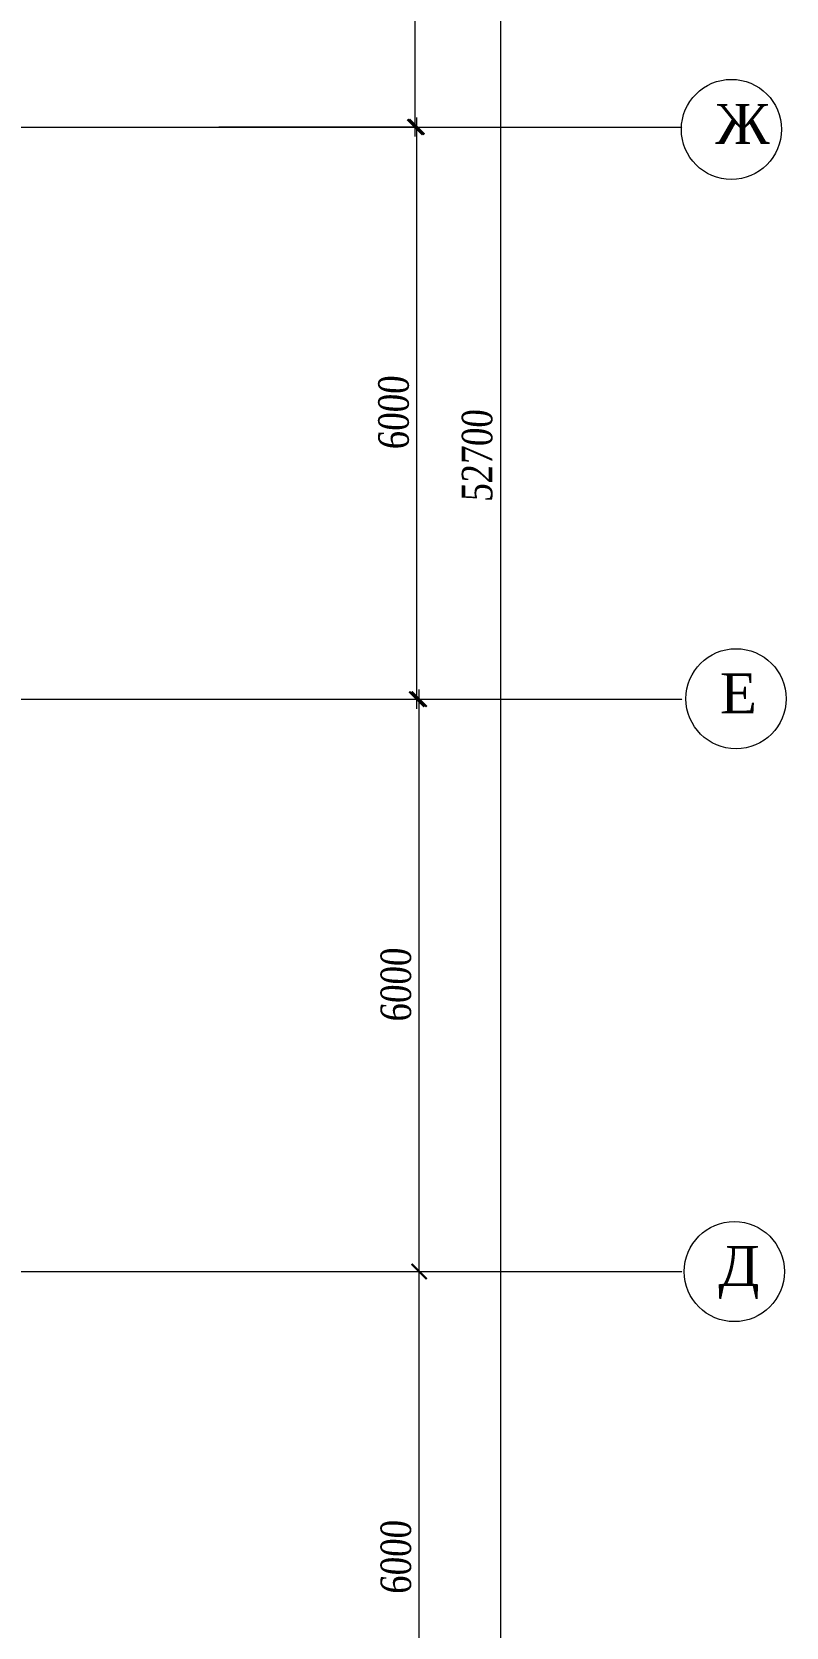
# Model space of a CAD drawing. Header units: inches. Extents: x -407541 to 6688123, y -998590 to 1205599.
# Drawn here: x 185483 to 193391, y 233208 to 249934 of the extents above; entities that cross this region are included whole.
import ezdxf

# ---------------------------------------------------------------- set-up
doc = ezdxf.new("R2010")
doc.units = ezdxf.units.IN
doc.header["$MEASUREMENT"] = 0
doc.linetypes.add('ACAD_ISO04W100', pattern=[30, 24, -3, 0, -3])
for name, color, linetype, lineweight in [('осевые о', 23, 'Continuous', 15), ('Осевые размеры', 172, 'Continuous', 5), ('Оси', 254, 'ACAD_ISO04W100', 5)]:
    doc.layers.add(name, color=color, linetype=linetype, lineweight=lineweight)
doc.styles.get("Standard").update_dxf_attribs({"font": 'arial.ttf'})
doc.styles.add('STYLE2', font='times.ttf', dxfattribs={"width": 0.8, "oblique": 3})
doc.dimstyles.new('M -100(m)', dxfattribs={"dimtxt": 320, "dimasz": 160, "dimexe": 0, "dimexo": 0, "dimgap": 80, "dimtad": 1, "dimdec": 0, "dimrnd": 5, "dimtxsty": 'STYLE2', "dimblk": 'ARCHTICK', "dimcen": 50, "dimdle": 100, "dimclrd": 256, "dimclre": 256, "dimclrt": 256, "dimadec": 0, "dimazin": 0, "dimtfac": 1, "dimtdec": 0, "dimtmove": 1, "dimatfit": 3, "dimldrblk": 'DOT', "dimfxl": 1, "dimlwd": -1, "dimlwe": 5, "dimarcsym": 0})

# ---------------------------------------------------------------- blocks, each defined once
blk = doc.blocks.new('_ARCHTICK')
at = {"color": 0, "linetype": 'ByBlock', "const_width": 0.15}
blk.add_lwpolyline([(-0.5, -0.5), (0.5, 0.5)], dxfattribs=at)
blk = doc.blocks.new('*D292')
at = {"layer": 'Осевые размеры', "lineweight": 5, "ltscale": 1e-07, "transparency": 16777216}
for p, q in [((189553, 271837), (190397, 271837)), ((189541, 219137), (190397, 219137))]:
    blk.add_line(p, q, dxfattribs=at)
at = {"layer": 'Осевые размеры', "ltscale": 1e-07, "transparency": 16777216}
blk.add_line((190397, 271937), (190397, 219037), dxfattribs=at)
at = {"layer": 'Осевые размеры', "ltscale": 1e-07, "transparency": 16777216, "xscale": 160, "yscale": 160, "zscale": 160}
for p, rotation in [((190397, 271837), 90), ((190397, 219137), 270)]:
    blk.add_blockref('_ARCHTICK', p, dxfattribs=dict(at, rotation=rotation))
at = {"layer": 'Осевые размеры', "ltscale": 1e-07, "transparency": 16777216, "insert": (190153, 245487), "char_height": 320, "attachment_point": 5, "rotation": 90, "style": 'STYLE2'}
blk.add_mtext('52700', dxfattribs=at)
blk = doc.blocks.new('_Dot')
at = {"color": 0, "linetype": 'ByBlock', "lineweight": -2}
blk.add_line((-0.5, 0), (-1, 0), dxfattribs=at)
at = {"color": 0, "linetype": 'ByBlock', "const_width": 0.5}
blk.add_lwpolyline([(-0.25, 0, 1), (0.25, 0, 1)], format="xyb", close=True, dxfattribs=at)
blk = doc.blocks.new('*D293')
at = {"layer": 'Осевые размеры', "ltscale": 1e-07, "transparency": 16777216}
blk.add_line((189544, 236837), (189544, 243038), dxfattribs=at)
at = {"layer": 'Осевые размеры', "lineweight": 5, "ltscale": 1e-07, "transparency": 16777216}
for p, q in [((187275, 242938), (189544, 242938)), ((187022, 236937), (189544, 236937))]:
    blk.add_line(p, q, dxfattribs=at)
at = {"layer": 'Осевые размеры', "ltscale": 1e-07, "transparency": 16777216, "xscale": 160, "yscale": 160, "zscale": 160}
for p, rotation in [((189544, 242938), 90), ((189544, 236937), 270)]:
    blk.add_blockref('_ARCHTICK', p, dxfattribs=dict(at, rotation=rotation))
at = {"layer": 'Осевые размеры', "ltscale": 1e-07, "transparency": 16777216, "insert": (189301, 239938), "char_height": 320, "attachment_point": 5, "rotation": 90, "style": 'STYLE2'}
blk.add_mtext('6000', dxfattribs=at)
blk = doc.blocks.new('*D294')
at = {"layer": 'Осевые размеры', "lineweight": 5, "ltscale": 1e-07, "transparency": 16777216}
for p, q in [((187444, 248938), (189519, 248938)), ((187275, 242938), (189519, 242938))]:
    blk.add_line(p, q, dxfattribs=at)
at = {"layer": 'Осевые размеры', "ltscale": 1e-07, "transparency": 16777216}
blk.add_line((189519, 242838), (189519, 249038), dxfattribs=at)
at = {"layer": 'Осевые размеры', "ltscale": 1e-07, "transparency": 16777216, "xscale": 160, "yscale": 160, "zscale": 160}
for p, rotation in [((189519, 248938), 90), ((189519, 242938), 270)]:
    blk.add_blockref('_ARCHTICK', p, dxfattribs=dict(at, rotation=rotation))
at = {"layer": 'Осевые размеры', "ltscale": 1e-07, "transparency": 16777216, "insert": (189277, 245938), "char_height": 320, "attachment_point": 5, "rotation": 90, "style": 'STYLE2'}
blk.add_mtext('6000', dxfattribs=at)
blk = doc.blocks.new('*D295')
at = {"layer": 'Осевые размеры', "lineweight": 5, "ltscale": 1e-07, "transparency": 16777216}
for p, q in [((187108, 252437), (189501, 252437)), ((187426, 248937), (189501, 248937))]:
    blk.add_line(p, q, dxfattribs=at)
at = {"layer": 'Осевые размеры', "ltscale": 1e-07, "transparency": 16777216}
blk.add_line((189501, 248837), (189501, 252537), dxfattribs=at)
at = {"layer": 'Осевые размеры', "ltscale": 1e-07, "transparency": 16777216, "xscale": 160, "yscale": 160, "zscale": 160}
for p, rotation in [((189501, 252437), 90), ((189501, 248937), 270)]:
    blk.add_blockref('_ARCHTICK', p, dxfattribs=dict(at, rotation=rotation))
at = {"layer": 'Осевые размеры', "ltscale": 1e-07, "transparency": 16777216, "insert": (189258, 250687), "char_height": 320, "attachment_point": 5, "rotation": 90, "style": 'STYLE2'}
blk.add_mtext('3500', dxfattribs=at)
blk = doc.blocks.new('*D296')
at = {"layer": 'Осевые размеры', "ltscale": 1e-07, "transparency": 16777216}
blk.add_line((189544, 230837), (189544, 237037), dxfattribs=at)
at = {"layer": 'Осевые размеры', "lineweight": 5, "ltscale": 1e-07, "transparency": 16777216}
for p, q in [((187029, 236937), (189544, 236937)), ((187022, 230937), (189544, 230937))]:
    blk.add_line(p, q, dxfattribs=at)
at = {"layer": 'Осевые размеры', "ltscale": 1e-07, "transparency": 16777216, "xscale": 160, "yscale": 160, "zscale": 160}
for p, rotation in [((189544, 236937), 90), ((189544, 230937), 270)]:
    blk.add_blockref('_ARCHTICK', p, dxfattribs=dict(at, rotation=rotation))
at = {"layer": 'Осевые размеры', "ltscale": 1e-07, "transparency": 16777216, "insert": (189301, 233937), "char_height": 320, "attachment_point": 5, "rotation": 90, "style": 'STYLE2'}
blk.add_mtext('6000', dxfattribs=at)

msp = doc.modelspace()

# ---------------------------------------------------------------- linework, layer by layer
at = {"layer": 'осевые о'}
for centre in [(192818, 248911.7), (192866.3, 242942), (192848.2, 236936.2)]:
    msp.add_circle(centre, 525, dxfattribs=at)
at = {"layer": 'Оси', "ltscale": 0.3}
for p, q in [((157503.2, 248937.2), (192303.2, 248937.2)), ((157503.2, 242937.2), (192303.2, 242937.2)), ((157503.2, 236937.2), (192303.2, 236937.2))]:
    msp.add_line(p, q, dxfattribs=at)

# ---------------------------------------------------------------- texts
at = {"layer": 'осевые о', "char_height": 420, "width": 3713.237, "attachment_point": 1}
for s, insert in [('{\\fTimes New Roman|b0|i0|c204|p18;Ж}', (192650, 249179.4)), ('{\\fTimes New Roman|b0|i0|c204|p18;Е}', (192698.3, 243209.6)), ('{\\fTimes New Roman|b0|i0|c204|p18;Д}', (192680.2, 237203.9))]:
    msp.add_mtext(s, dxfattribs=dict(at, insert=insert))

# ---------------------------------------------------------------- dimensions: what is measured, and where the dimension line sits
at = {"layer": 'Осевые размеры', "ltscale": 1e-07}
for base, p1, p2, picture, middle in [((190396.5, 219137.2), (189553.4, 271837.2), (189540.9, 219137.2), '*D292', (190153.3, 245487.2)), ((189501, 252437.2), (187425.8, 248937.2), (187108.1, 252437.2), '*D295', (189258.2, 250687.2)), ((189519.5, 248938.3), (187274.5, 242938.3), (187444.3, 248938.3), '*D294', (189276.7, 245938.3)), ((189544.3, 242938.3), (187022.5, 236937.2), (187274.5, 242938.3), '*D293', (189301.5, 239937.8)), ((189544.3, 236937.2), (187022.5, 230937.3), (187028.7, 236937.2), '*D296', (189301.5, 233937.3))]:
    dim = msp.add_linear_dim(base=base, p1=p1, p2=p2, angle=90, dimstyle='M -100(m)', dxfattribs=at)
    dim.commit()
    dim.dimension.update_dxf_attribs({"geometry": picture, "text_midpoint": middle})

doc.saveas('drawing.dxf')
